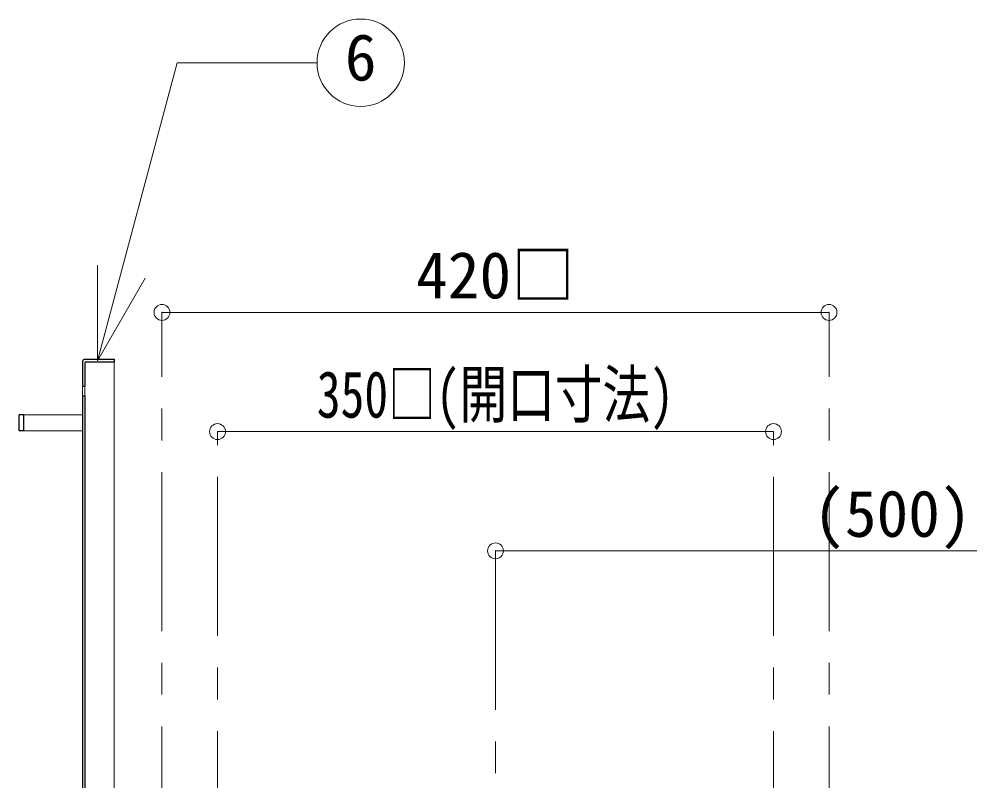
# Model space of a CAD drawing. Units: millimetres at full size, sheet at 1:20; details may follow other scales. Extents: x -4246 to 3854, y -2716 to 2904.
# Drawn here: x -3296 to -2697, y -91 to 388 of the extents above; entities that cross this region are included whole.
import ezdxf
from ezdxf.enums import TextEntityAlignment as Align

# ---------------------------------------------------------------- set-up
doc = ezdxf.new("R2010")
doc.units = ezdxf.units.MM
doc.header["$LTSCALE"] = 20
doc.header["$PDMODE"] = 32
doc.header["$PDSIZE"] = 10
doc.linetypes.add('CHAIN1', pattern=[8, 5, -1, 1, -1])
doc.layers.add('0-0', color=4, linetype='Continuous', lineweight=9)
doc.styles.add('ＭＳ ゴシック', font='')
doc.styles.get('ＭＳ ゴシック').set_extended_font_data('MS Gothic')

msp = doc.modelspace()

# ---------------------------------------------------------------- linework, layer by layer
at = {"layer": '0-0', "color": 7, "lineweight": 18}
for p, q in [((-3246.22, 172.96), (-3195.99, 360.42)), ((-3195.99, 360.42), (-3107.97, 360.42)), ((-3246.22, 172.96), (-3246.22, 232.96)), ((-3246.22, 172.96), (-3216.22, 224.92)), ((-3255.6, 156.83), (-3255.6, 150.83)), ((-3254.1, 150.83), (-3254.1, 156.83)), ((-3292.6, 138.83), (-3255.6, 138.83)), ((-3292.6, 128.83), (-3255.6, 128.83))]:
    msp.add_line(p, q, dxfattribs=at)
at = {"layer": '0-0'}
for p, q in [((-3205.6, 203.33), (-2785.6, 203.33)), ((-3235.6, 172.33), (-3235.6, -264.67)), ((-2820.6, 128.33), (-3170.6, 128.33)), ((-2495.6, 53.33), (-2995.6, 53.33))]:
    msp.add_line(p, q, dxfattribs=at)
at = {"layer": '0-0', "linetype": 'CHAIN1'}
for p, q in [((-3205.6, -317.17), (-3205.6, 203.33)), ((-2785.6, -317.17), (-2785.6, 203.33)), ((-3170.6, -320.17), (-3170.6, 128.33)), ((-2820.6, -320.17), (-2820.6, 128.33)), ((-2995.6, 53.33), (-2995.6, -1780.67))]:
    msp.add_line(p, q, dxfattribs=at)
at = {"layer": '0-0', "color": 5, "lineweight": 25}
for p, q in [((-3254.1, 173.83), (-3235.6, 173.83)), ((-3235.6, 173.83), (-3235.6, 172.33)), ((-3255.6, 172.33), (-3255.6, 156.83)), ((-3254.1, 171.58), (-3254.1, 156.83)), ((-3253.35, 172.33), (-3235.6, 172.33)), ((-3255.6, 156.83), (-3254.1, 156.83)), ((-3255.6, 150.83), (-3255.6, -264.67)), ((-3295.6, 128.83), (-3295.6, 138.83)), ((-3292.6, 138.83), (-3295.6, 138.83)), ((-3292.6, 128.83), (-3292.6, 138.83)), ((-3292.6, 128.83), (-3295.6, 128.83))]:
    msp.add_line(p, q, dxfattribs=at)
msp.add_lwpolyline([(-3255.6, 150.83), (-3254.1, 150.83), (-3254.1, -263.92)], dxfattribs=at)
at = {"layer": '0-0', "color": 7, "lineweight": 18}
msp.add_circle((-3080.47, 360.42), 27.5, dxfattribs=at)
at = {"layer": '0-0', "color": 5, "lineweight": 25}
for centre, radius in [((-3254.1, 172.33), 1.5), ((-3253.35, 171.58), 0.75)]:
    msp.add_arc(centre, radius, 90, 180, dxfattribs=at)
at = {"layer": '0-0', "color": 1}
for p in [(-3205.6, 203.33), (-2785.6, 203.33), (-3170.6, 128.33), (-2820.6, 128.33), (-2995.6, 53.33)]:
    msp.add_point(p, dxfattribs=at)

# ---------------------------------------------------------------- texts
at = {"layer": '0-0', "color": 7, "style": 'ＭＳ ゴシック'}
for s, p in [('6', (-3090.47, 340.42)), ('420□', (-3045.6, 203.33)), ('(500)', (-2795.6, 53.33))]:
    msp.add_text(s, height=29.33, dxfattribs=at).set_placement(p, align=Align.BOTTOM_LEFT)
at = {"layer": '0-0', "color": 7, "style": 'ＭＳ ゴシック', "width": 0.75}
msp.add_text('350□(開口寸法)', height=29.33, dxfattribs=at).set_placement((-3108.1, 128.33), align=Align.BOTTOM_LEFT)

doc.saveas('drawing.dxf')
